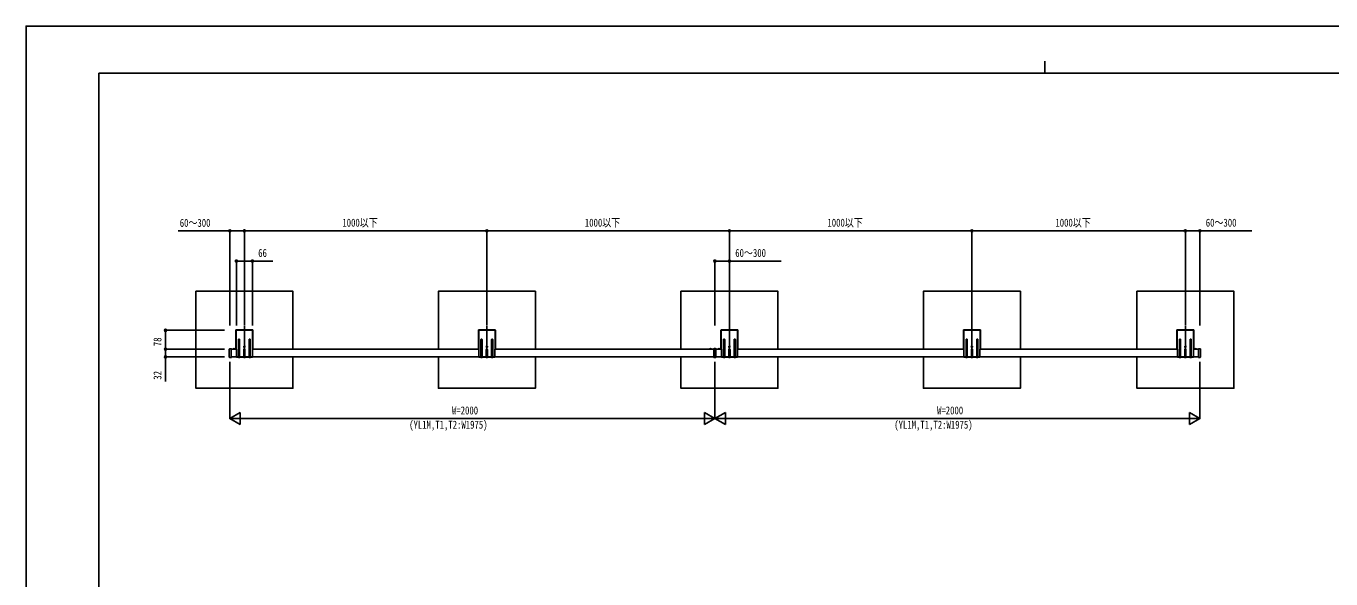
# Model space of a CAD drawing. Units: millimetres, scale not verified. Extents: x -4205 to 4205, y -2970 to 2970.
# Drawn here: x -4205 to 1175, y 688 to 2970 of the extents above; entities that cross this region are included whole.
import ezdxf
from ezdxf.enums import TextEntityAlignment as Align

# ---------------------------------------------------------------- set-up
doc = ezdxf.new("R2010")
doc.units = ezdxf.units.MM
doc.header["$LTSCALE"] = 12
for name, color, linetype in [('0-3_YKK_12', 2, 'Continuous'), ('0-4_YKK_A1', 4, 'Continuous'), ('0-5_YKK_D', 6, 'Continuous'), ('0-6_YKK_ZWAK', 7, 'Continuous')]:
    doc.layers.add(name, color=color, linetype=linetype)
doc.styles.add('ＭＳ ゴシック', font='')
doc.styles.get('ＭＳ ゴシック').set_extended_font_data('MS Gothic')

msp = doc.modelspace()

# ---------------------------------------------------------------- linework, layer by layer
at = {"layer": '0-3_YKK_12'}
for p, q in [((-3304.98, 1636), (-3304.98, 1731)), ((-2305.08, 1636), (-2305.08, 1731)), ((-1305.08, 1636), (-1305.08, 1731)), ((-305.08, 1636), (-305.08, 1731)), ((574.82, 1636), (574.82, 1731)), ((-1365.08, 1641.2), (-1365.08, 1598.8))]:
    msp.add_line(p, q, dxfattribs=at)
at = {"layer": '0-4_YKK_A1'}
for p, q in [((-3339.98, 1714.5), (-3339.98, 1638)), ((-3271.48, 1716), (-3338.48, 1716)), ((-3338.48, 1713.5), (-3338.48, 1636.5)), ((-3272.48, 1714.5), (-3337.48, 1714.5)), ((-3329.48, 1602.5), (-3329.48, 1675.5)), ((-3324.48, 1675.5), (-3324.48, 1602.5)), ((-3285.48, 1675.5), (-3285.48, 1602.5)), ((-3280.48, 1602.5), (-3280.48, 1675.5)), ((-3271.48, 1636.5), (-3271.48, 1713.5)), ((-3269.98, 1638), (-3269.98, 1714.5)), ((-2340.08, 1714.5), (-2340.08, 1638)), ((-2271.58, 1716), (-2338.58, 1716)), ((-2338.58, 1713.5), (-2338.58, 1636.5)), ((-2272.58, 1714.5), (-2337.58, 1714.5)), ((-2329.58, 1602.5), (-2329.58, 1675.5)), ((-2324.58, 1675.5), (-2324.58, 1602.5)), ((-2285.58, 1675.5), (-2285.58, 1602.5)), ((-2280.58, 1602.5), (-2280.58, 1675.5)), ((-2271.58, 1636.5), (-2271.58, 1713.5)), ((-2270.08, 1638), (-2270.08, 1714.5)), ((-1340.08, 1714.5), (-1340.08, 1638)), ((-1271.58, 1716), (-1338.58, 1716)), ((-1338.58, 1713.5), (-1338.58, 1636.5)), ((-1272.58, 1714.5), (-1337.58, 1714.5)), ((-1329.58, 1602.5), (-1329.58, 1675.5)), ((-1324.58, 1675.5), (-1324.58, 1602.5)), ((-1285.58, 1675.5), (-1285.58, 1602.5)), ((-1280.58, 1602.5), (-1280.58, 1675.5)), ((-1271.58, 1636.5), (-1271.58, 1713.5)), ((-1270.08, 1638), (-1270.08, 1714.5)), ((-340.08, 1714.5), (-340.08, 1638)), ((-271.58, 1716), (-338.58, 1716)), ((-338.58, 1713.5), (-338.58, 1636.5)), ((-272.58, 1714.5), (-337.58, 1714.5)), ((-329.58, 1602.5), (-329.58, 1675.5)), ((-324.58, 1675.5), (-324.58, 1602.5)), ((-285.58, 1675.5), (-285.58, 1602.5)), ((-280.58, 1602.5), (-280.58, 1675.5)), ((-271.58, 1636.5), (-271.58, 1713.5)), ((-270.08, 1638), (-270.08, 1714.5)), ((539.82, 1714.5), (539.82, 1638)), ((608.32, 1716), (541.32, 1716)), ((541.32, 1713.5), (541.32, 1636.5)), ((607.32, 1714.5), (542.32, 1714.5)), ((550.32, 1602.5), (550.32, 1675.5)), ((555.32, 1675.5), (555.32, 1602.5)), ((594.32, 1675.5), (594.32, 1602.5)), ((599.32, 1602.5), (599.32, 1675.5)), ((608.32, 1636.5), (608.32, 1713.5)), ((609.82, 1638), (609.82, 1714.5)), ((-3367.08, 1636.82), (-3367.08, 1603.18)), ((-3359.4, 1638.23), (-3366.14, 1637.82)), ((-3359.08, 1637.25), (-3359.08, 1637.93)), ((-3359.08, 1602.75), (-3359.08, 1637.25)), ((-3359.08, 1636), (-3337.98, 1636)), ((-3352.28, 1636.51), (-3342.88, 1636.51)), ((-3352.28, 1636), (-3352.28, 1636.51)), ((-3352.28, 1636), (-3342.88, 1636)), ((-3349.58, 1636), (-3345.58, 1636)), ((-3342.88, 1636), (-3342.88, 1636.51)), ((-3342.08, 1636), (-3337.98, 1636)), ((-3337.98, 1636), (-3339.98, 1638)), ((-3337.98, 1636), (-3337.98, 1632.46)), ((-3337.98, 1631.54), (-3337.98, 1613.46)), ((-3307.48, 1602.5), (-3307.48, 1634.7)), ((-3302.48, 1634.7), (-3302.48, 1602.5)), ((-3269.98, 1638), (-3271.98, 1636)), ((-3271.98, 1636), (-2338.08, 1636)), ((-3271.98, 1632.46), (-3271.98, 1636)), ((-3271.98, 1613.46), (-3271.98, 1631.54)), ((-2338.08, 1636), (-2340.08, 1638)), ((-2338.08, 1636), (-2338.08, 1632.46)), ((-2338.08, 1631.54), (-2338.08, 1613.46)), ((-2307.58, 1602.5), (-2307.58, 1634.7)), ((-2302.58, 1634.7), (-2302.58, 1602.5)), ((-2270.08, 1638), (-2272.08, 1636)), ((-2272.08, 1636), (-1369.58, 1636)), ((-2272.08, 1632.46), (-2272.08, 1636)), ((-2272.08, 1613.46), (-2272.08, 1631.54)), ((-1387.78, 1636.51), (-1378.38, 1636.51)), ((-1387.78, 1636), (-1387.78, 1636.51)), ((-1387.78, 1636), (-1378.38, 1636)), ((-1385.08, 1636), (-1381.08, 1636)), ((-1378.38, 1636), (-1378.38, 1636.51)), ((-1369.58, 1637.79), (-1369.58, 1636.99)), ((-1365.08, 1638.25), (-1369.39, 1637.99)), ((-1365.08, 1637.25), (-1365.08, 1602.75)), ((-1338.08, 1636), (-1360.58, 1636)), ((-1342.38, 1636.51), (-1351.78, 1636.51)), ((-1351.78, 1636), (-1351.78, 1636.51)), ((-1342.38, 1636), (-1351.78, 1636)), ((-1349.18, 1638.15), (-1348.23, 1636.21)), ((-1345.08, 1636), (-1349.08, 1636)), ((-1344.98, 1638.15), (-1345.93, 1636.21)), ((-1342.38, 1636), (-1342.38, 1636.51)), ((-1338.08, 1636), (-1340.08, 1638)), ((-1338.08, 1636), (-1338.08, 1632.46)), ((-1338.08, 1631.54), (-1338.08, 1613.46)), ((-1307.58, 1602.5), (-1307.58, 1634.7)), ((-1302.58, 1634.7), (-1302.58, 1602.5)), ((-1270.08, 1638), (-1272.08, 1636)), ((-338.08, 1636), (-1272.08, 1636)), ((-1272.08, 1632.46), (-1272.08, 1636)), ((-1272.08, 1613.46), (-1272.08, 1631.54)), ((-338.08, 1636), (-340.08, 1638)), ((-338.08, 1636), (-338.08, 1632.46)), ((-338.08, 1631.54), (-338.08, 1613.46)), ((-307.58, 1602.5), (-307.58, 1634.7)), ((-302.58, 1634.7), (-302.58, 1602.5)), ((-270.08, 1638), (-272.08, 1636)), ((541.82, 1636), (-272.08, 1636)), ((-272.08, 1632.46), (-272.08, 1636)), ((-272.08, 1613.46), (-272.08, 1631.54)), ((541.82, 1636), (539.82, 1638)), ((541.82, 1636), (541.82, 1632.46)), ((541.82, 1631.54), (541.82, 1613.46)), ((572.32, 1602.5), (572.32, 1634.7)), ((577.32, 1634.7), (577.32, 1602.5)), ((609.82, 1638), (607.82, 1636)), ((628.92, 1636), (607.82, 1636)), ((607.82, 1632.46), (607.82, 1636)), ((607.82, 1613.46), (607.82, 1631.54)), ((622.12, 1636.51), (612.72, 1636.51)), ((612.72, 1636), (612.72, 1636.51)), ((622.12, 1636), (612.72, 1636)), ((619.42, 1636), (615.42, 1636)), ((622.12, 1636), (622.12, 1636.51)), ((628.92, 1637.25), (628.92, 1637.93)), ((628.92, 1602.75), (628.92, 1637.25)), ((629.24, 1638.23), (635.98, 1637.82)), ((636.92, 1636.82), (636.92, 1603.18)), ((-3359.4, 1601.77), (-3366.14, 1602.18)), ((-3359.08, 1604), (-3337.98, 1604)), ((-3359.08, 1602.07), (-3359.08, 1602.75)), ((-3337.98, 1612.54), (-3337.98, 1602.5)), ((-3328.48, 1604), (-3337.98, 1604)), ((-3337.98, 1602.5), (-3329.48, 1602.5)), ((-3325.48, 1601.5), (-3328.48, 1601.5)), ((-3326.48, 1603), (-3327.48, 1603)), ((-3306.48, 1604), (-3325.48, 1604)), ((-3324.48, 1602.5), (-3307.48, 1602.5)), ((-3303.48, 1601.5), (-3306.48, 1601.5)), ((-3304.48, 1603), (-3305.48, 1603)), ((-3284.48, 1604), (-3303.48, 1604)), ((-3302.48, 1602.5), (-3285.48, 1602.5)), ((-3284.48, 1601.5), (-3281.48, 1601.5)), ((-3282.48, 1603), (-3283.48, 1603)), ((-3271.98, 1604), (-3281.48, 1604)), ((-3280.48, 1602.5), (-3271.98, 1602.5)), ((-3271.98, 1602.5), (-3271.98, 1612.54)), ((-3271.98, 1604), (-2338.08, 1604)), ((-2338.08, 1612.54), (-2338.08, 1602.5)), ((-2328.58, 1604), (-2338.08, 1604)), ((-2338.08, 1602.5), (-2329.58, 1602.5)), ((-2325.58, 1601.5), (-2328.58, 1601.5)), ((-2326.58, 1603), (-2327.58, 1603)), ((-2306.58, 1604), (-2325.58, 1604)), ((-2324.58, 1602.5), (-2307.58, 1602.5)), ((-2303.58, 1601.5), (-2306.58, 1601.5)), ((-2304.58, 1603), (-2305.58, 1603)), ((-2284.58, 1604), (-2303.58, 1604)), ((-2302.58, 1602.5), (-2285.58, 1602.5)), ((-2284.58, 1601.5), (-2281.58, 1601.5)), ((-2282.58, 1603), (-2283.58, 1603)), ((-2272.08, 1604), (-2281.58, 1604)), ((-2280.58, 1602.5), (-2272.08, 1602.5)), ((-2272.08, 1602.5), (-2272.08, 1612.54)), ((-2272.08, 1604), (-1369.58, 1604)), ((-1369.39, 1602.01), (-1365.08, 1601.75)), ((-1365.08, 1601.75), (-1365.08, 1602.75)), ((-1360.77, 1602.01), (-1365.08, 1601.75)), ((-1338.08, 1604), (-1360.58, 1604)), ((-1360.58, 1603.01), (-1360.58, 1602.21)), ((-1338.08, 1612.54), (-1338.08, 1602.5)), ((-1328.58, 1604), (-1338.08, 1604)), ((-1338.08, 1602.5), (-1329.58, 1602.5)), ((-1325.58, 1601.5), (-1328.58, 1601.5)), ((-1326.58, 1603), (-1327.58, 1603)), ((-1306.58, 1604), (-1325.58, 1604)), ((-1324.58, 1602.5), (-1307.58, 1602.5)), ((-1303.58, 1601.5), (-1306.58, 1601.5)), ((-1304.58, 1603), (-1305.58, 1603)), ((-1284.58, 1604), (-1303.58, 1604)), ((-1302.58, 1602.5), (-1285.58, 1602.5)), ((-1284.58, 1601.5), (-1281.58, 1601.5)), ((-1282.58, 1603), (-1283.58, 1603)), ((-1272.08, 1604), (-1281.58, 1604)), ((-1280.58, 1602.5), (-1272.08, 1602.5)), ((-1272.08, 1602.5), (-1272.08, 1612.54)), ((-338.08, 1604), (-1272.08, 1604)), ((-338.08, 1612.54), (-338.08, 1602.5)), ((-328.58, 1604), (-338.08, 1604)), ((-338.08, 1602.5), (-329.58, 1602.5)), ((-325.58, 1601.5), (-328.58, 1601.5)), ((-326.58, 1603), (-327.58, 1603)), ((-306.58, 1604), (-325.58, 1604)), ((-324.58, 1602.5), (-307.58, 1602.5)), ((-303.58, 1601.5), (-306.58, 1601.5)), ((-304.58, 1603), (-305.58, 1603)), ((-284.58, 1604), (-303.58, 1604)), ((-302.58, 1602.5), (-285.58, 1602.5)), ((-284.58, 1601.5), (-281.58, 1601.5)), ((-282.58, 1603), (-283.58, 1603)), ((-272.08, 1604), (-281.58, 1604)), ((-280.58, 1602.5), (-272.08, 1602.5)), ((-272.08, 1602.5), (-272.08, 1612.54)), ((541.82, 1604), (-272.08, 1604)), ((541.82, 1612.54), (541.82, 1602.5)), ((551.32, 1604), (541.82, 1604)), ((541.82, 1602.5), (550.32, 1602.5)), ((554.32, 1601.5), (551.32, 1601.5)), ((553.32, 1603), (552.32, 1603)), ((573.32, 1604), (554.32, 1604)), ((555.32, 1602.5), (572.32, 1602.5)), ((576.32, 1601.5), (573.32, 1601.5)), ((575.32, 1603), (574.32, 1603)), ((595.32, 1604), (576.32, 1604)), ((577.32, 1602.5), (594.32, 1602.5)), ((595.32, 1601.5), (598.32, 1601.5)), ((597.32, 1603), (596.32, 1603)), ((607.82, 1604), (598.32, 1604)), ((599.32, 1602.5), (607.82, 1602.5)), ((607.82, 1602.5), (607.82, 1612.54)), ((628.92, 1604), (607.82, 1604)), ((628.92, 1602.07), (628.92, 1602.75)), ((629.24, 1601.77), (635.98, 1602.18))]:
    msp.add_line(p, q, dxfattribs=at)
for points in [[(-3104.98, 1636), (-3104.98, 1875), (-3504.98, 1875), (-3504.98, 1475), (-3104.98, 1475), (-3104.98, 1604)], [(-2105.08, 1636), (-2105.08, 1875), (-2505.08, 1875), (-2505.08, 1636)], [(-1105.08, 1636), (-1105.08, 1875), (-1505.08, 1875), (-1505.08, 1636)], [(-105.08, 1636), (-105.08, 1875), (-505.08, 1875), (-505.08, 1636)], [(374.82, 1604), (374.82, 1475), (774.82, 1475), (774.82, 1875), (374.82, 1875), (374.82, 1636)], [(-3349.68, 1638.15), (-3348.73, 1636.21), (-3347.58, 1635.59)], [(-3345.48, 1638.15), (-3346.43, 1636.21), (-3347.58, 1635.59)], [(-1385.18, 1638.15), (-1384.23, 1636.21), (-1383.08, 1635.59)], [(-1380.98, 1638.15), (-1381.93, 1636.21), (-1383.08, 1635.59)], [(-1369.58, 1636.99), (-1369.58, 1603.01), (-1369.58, 1602.21)], [(-1365.08, 1637.25), (-1365.08, 1638.25), (-1360.77, 1637.99)], [(-1360.58, 1637.79), (-1360.58, 1636.99), (-1360.58, 1603.01)], [(615.32, 1638.15), (616.27, 1636.21), (617.42, 1635.59)], [(619.52, 1638.15), (618.57, 1636.21), (617.42, 1635.59)], [(-2505.08, 1604), (-2505.08, 1475), (-2105.08, 1475), (-2105.08, 1604)], [(-1505.08, 1604), (-1505.08, 1475), (-1105.08, 1475), (-1105.08, 1604)], [(-505.08, 1604), (-505.08, 1475), (-105.08, 1475), (-105.08, 1604)]]:
    msp.add_lwpolyline(points, dxfattribs=at)
for centre in [(-3304.98, 1646), (-2305.08, 1646), (-1305.08, 1646), (-305.08, 1646), (574.82, 1646)]:
    msp.add_circle(centre, 2.75, dxfattribs=at)
for centre, radius, start, end in [((-3338.48, 1714.5), 1.5, 90, 180), ((-3337.48, 1713.5), 1, 90, 180), ((-3326.98, 1675.5), 2.5, 0, 180), ((-3282.98, 1675.5), 2.5, 0, 180), ((-3272.48, 1713.5), 1, 0, 90), ((-3271.48, 1714.5), 1.5, 0, 90), ((-2338.58, 1714.5), 1.5, 90, 180), ((-2337.58, 1713.5), 1, 90, 180), ((-2327.08, 1675.5), 2.5, 0, 180), ((-2283.08, 1675.5), 2.5, 0, 180), ((-2272.58, 1713.5), 1, 0, 90), ((-2271.58, 1714.5), 1.5, 0, 90), ((-1338.58, 1714.5), 1.5, 90, 180), ((-1337.58, 1713.5), 1, 90, 180), ((-1327.08, 1675.5), 2.5, 0, 180), ((-1283.08, 1675.5), 2.5, 0, 180), ((-1272.58, 1713.5), 1, 0, 90), ((-1271.58, 1714.5), 1.5, 0, 90), ((-338.58, 1714.5), 1.5, 90, 180), ((-337.58, 1713.5), 1, 90, 180), ((-327.08, 1675.5), 2.5, 0, 180), ((-283.08, 1675.5), 2.5, 0, 180), ((-272.58, 1713.5), 1, 0, 90), ((-271.58, 1714.5), 1.5, 0, 90), ((541.32, 1714.5), 1.5, 90, 180), ((542.32, 1713.5), 1, 90, 180), ((552.82, 1675.5), 2.5, 0, 180), ((596.82, 1675.5), 2.5, 0, 180), ((607.32, 1713.5), 1, 0, 90), ((608.32, 1714.5), 1.5, 0, 90), ((-3366.08, 1636.82), 1, 93.5, 180), ((-3359.38, 1637.93), 0.3, 0, 93.5), ((-3347.58, 1631.95), 6.55, 44.12696, 135.87304), ((-3338.18, 1632), 0.5, 293.57818, 66.42182), ((-3304.98, 1634.7), 2.5, 0, 180), ((-3271.78, 1632), 0.5, 113.57818, 246.42182), ((-2338.28, 1632), 0.5, 293.57818, 66.42182), ((-2305.08, 1634.7), 2.5, 0, 180), ((-2271.88, 1632), 0.5, 113.57818, 246.42182), ((-1383.08, 1631.95), 6.55, 44.12696, 135.87304), ((-1369.38, 1637.79), 0.2, 93.5, 180), ((-1360.78, 1637.79), 0.2, 0, 86.5), ((-1347.08, 1631.95), 6.55, 44.12696, 135.87304), ((-1338.28, 1632), 0.5, 293.57818, 66.42182), ((-1305.08, 1634.7), 2.5, 0, 180), ((-1271.88, 1632), 0.5, 113.57818, 246.42182), ((-338.28, 1632), 0.5, 293.57818, 66.42182), ((-305.08, 1634.7), 2.5, 0, 180), ((-271.88, 1632), 0.5, 113.57818, 246.42182), ((541.62, 1632), 0.5, 293.57818, 66.42182), ((574.82, 1634.7), 2.5, 0, 180), ((608.02, 1632), 0.5, 113.57818, 246.42182), ((617.42, 1631.95), 6.55, 44.12696, 135.87304), ((629.22, 1637.93), 0.3, 86.5, 180), ((635.92, 1636.82), 1, 0, 86.5), ((-3366.08, 1603.18), 1, 180, 266.5), ((-3359.38, 1602.07), 0.3, 266.5, 0), ((-3338.18, 1613), 0.5, 293.57818, 66.42182), ((-3328.48, 1602.5), 1, 180, 270), ((-3327.48, 1604), 1, 180, 270), ((-3326.48, 1604), 1, 270, 0), ((-3325.48, 1602.5), 1, 270, 0), ((-3306.48, 1602.5), 1, 180, 270), ((-3305.48, 1604), 1, 180, 270), ((-3304.48, 1604), 1, 270, 0), ((-3303.48, 1602.5), 1, 270, 0), ((-3284.48, 1602.5), 1, 180, 270), ((-3283.48, 1604), 1, 180, 270), ((-3282.48, 1604), 1, 270, 0), ((-3281.48, 1602.5), 1, 270, 0), ((-3271.78, 1613), 0.5, 113.57818, 246.42182), ((-2338.28, 1613), 0.5, 293.57818, 66.42182), ((-2328.58, 1602.5), 1, 180, 270), ((-2327.58, 1604), 1, 180, 270), ((-2326.58, 1604), 1, 270, 0), ((-2325.58, 1602.5), 1, 270, 0), ((-2306.58, 1602.5), 1, 180, 270), ((-2305.58, 1604), 1, 180, 270), ((-2304.58, 1604), 1, 270, 0), ((-2303.58, 1602.5), 1, 270, 0), ((-2284.58, 1602.5), 1, 180, 270), ((-2283.58, 1604), 1, 180, 270), ((-2282.58, 1604), 1, 270, 0), ((-2281.58, 1602.5), 1, 270, 0), ((-2271.88, 1613), 0.5, 113.57818, 246.42182), ((-1369.38, 1602.21), 0.2, 180, 266.5), ((-1360.78, 1602.21), 0.2, 273.5, 0), ((-1338.28, 1613), 0.5, 293.57818, 66.42182), ((-1328.58, 1602.5), 1, 180, 270), ((-1327.58, 1604), 1, 180, 270), ((-1326.58, 1604), 1, 270, 0), ((-1325.58, 1602.5), 1, 270, 0), ((-1306.58, 1602.5), 1, 180, 270), ((-1305.58, 1604), 1, 180, 270), ((-1304.58, 1604), 1, 270, 0), ((-1303.58, 1602.5), 1, 270, 0), ((-1284.58, 1602.5), 1, 180, 270), ((-1283.58, 1604), 1, 180, 270), ((-1282.58, 1604), 1, 270, 0), ((-1281.58, 1602.5), 1, 270, 0), ((-1271.88, 1613), 0.5, 113.57818, 246.42182), ((-338.28, 1613), 0.5, 293.57818, 66.42182), ((-328.58, 1602.5), 1, 180, 270), ((-327.58, 1604), 1, 180, 270), ((-326.58, 1604), 1, 270, 0), ((-325.58, 1602.5), 1, 270, 0), ((-306.58, 1602.5), 1, 180, 270), ((-305.58, 1604), 1, 180, 270), ((-304.58, 1604), 1, 270, 0), ((-303.58, 1602.5), 1, 270, 0), ((-284.58, 1602.5), 1, 180, 270), ((-283.58, 1604), 1, 180, 270), ((-282.58, 1604), 1, 270, 0), ((-281.58, 1602.5), 1, 270, 0), ((-271.88, 1613), 0.5, 113.57818, 246.42182), ((541.62, 1613), 0.5, 293.57818, 66.42182), ((551.32, 1602.5), 1, 180, 270), ((552.32, 1604), 1, 180, 270), ((553.32, 1604), 1, 270, 0), ((554.32, 1602.5), 1, 270, 0), ((573.32, 1602.5), 1, 180, 270), ((574.32, 1604), 1, 180, 270), ((575.32, 1604), 1, 270, 0), ((576.32, 1602.5), 1, 270, 0), ((595.32, 1602.5), 1, 180, 270), ((596.32, 1604), 1, 180, 270), ((597.32, 1604), 1, 270, 0), ((598.32, 1602.5), 1, 270, 0), ((608.02, 1613), 0.5, 113.57818, 246.42182), ((629.22, 1602.07), 0.3, 180, 273.5), ((635.92, 1603.18), 1, 273.5, 0)]:
    msp.add_arc(centre, radius, start, end, dxfattribs=at)
at = {"layer": '0-5_YKK_D'}
for p, q in [((-3365.08, 1734), (-3365.08, 2125.29)), ((-3304.98, 1734), (-3304.98, 2126)), ((-3304.98, 1734), (-3304.98, 2125.29)), ((-2305.08, 2125), (-3304.98, 2125)), ((-2305.08, 1734), (-2305.08, 2126)), ((-2305.08, 1734), (-2305.08, 2126)), ((-1305.08, 2125), (-2305.08, 2125)), ((-1305.08, 1734), (-1305.08, 2126)), ((-1305.08, 1732), (-1305.08, 2126)), ((-1305.08, 2125), (-305.08, 2125)), ((-305.08, 1732), (-305.08, 2126)), ((-305.08, 1732), (-305.08, 2126)), ((-305.08, 2125), (574.82, 2125)), ((574.82, 1734), (574.82, 2126)), ((574.82, 1734), (574.82, 2126)), ((634.92, 1734), (634.92, 2126)), ((-3337.98, 1734), (-3337.98, 2001)), ((-3271.98, 1734), (-3271.98, 2001)), ((-1365.08, 1734), (-1365.08, 2001)), ((-1305.08, 1734), (-1305.08, 2001)), ((-3387.08, 1714), (-3630.98, 1714)), ((-3629.98, 1714), (-3629.98, 1636)), ((-3387.08, 1636), (-3630.98, 1636)), ((-3387.08, 1636), (-3630.98, 1636)), ((-3387.08, 1604), (-3630.98, 1604)), ((-3365.08, 1584), (-3365.08, 1349)), ((-1365.08, 1584), (-1365.08, 1349)), ((-1365.08, 1584), (-1365.08, 1349)), ((634.92, 1584), (634.92, 1349)), ((-3365.08, 1350), (-3321.78, 1375)), ((-3365.08, 1350), (-3321.78, 1325)), ((-3365.08, 1350), (-3278.48, 1350)), ((-3321.78, 1325), (-3321.78, 1375)), ((-3315.08, 1350), (-1415.08, 1350)), ((-1365.08, 1350), (-1451.68, 1350)), ((-1365.08, 1350), (-1408.38, 1375)), ((-1408.38, 1375), (-1408.38, 1325)), ((-1365.08, 1350), (-1408.38, 1325)), ((-1365.08, 1350), (-1321.78, 1375)), ((-1365.08, 1350), (-1321.78, 1325)), ((-1365.08, 1350), (-1278.48, 1350)), ((-1321.78, 1325), (-1321.78, 1375)), ((584.92, 1350), (-1315.08, 1350)), ((634.92, 1350), (548.32, 1350)), ((634.92, 1350), (591.62, 1375)), ((591.62, 1375), (591.62, 1325)), ((634.92, 1350), (591.62, 1325))]:
    msp.add_line(p, q, dxfattribs=at)
for points in [[(-3304.98, 2124.29), (-3365.08, 2124.29), (-3578.48, 2124.29)], [(574.82, 2125), (634.92, 2125), (848.32, 2125)], [(-3337.98, 2000), (-3271.98, 2000), (-3188.18, 2000)], [(-1365.08, 2000), (-1305.08, 2000), (-1091.68, 2000)], [(-3629.98, 1636), (-3629.98, 1604), (-3629.98, 1503.2)]]:
    msp.add_lwpolyline(points, dxfattribs=at)
for centre in [(-3365.08, 2124.29), (-3304.98, 2125), (-3304.98, 2124.29), (-2305.08, 2125), (-2305.08, 2125), (-1305.08, 2125), (-1305.08, 2125), (-305.08, 2125), (-305.08, 2125), (574.82, 2125), (574.82, 2125), (634.92, 2125), (-3337.98, 2000), (-3271.98, 2000), (-1365.08, 2000), (-1305.08, 2000), (-3629.98, 1714), (-3629.98, 1636), (-3629.98, 1636), (-3629.98, 1604)]:
    msp.add_circle(centre, 4.25, dxfattribs=at)
at = {"layer": '0-6_YKK_ZWAK'}
for p, q in [((-4.98, 2825), (-4.98, 2775)), ((3895.02, 2775), (-3904.98, 2775)), ((-3904.98, -2525), (-3904.98, 2775))]:
    msp.add_line(p, q, dxfattribs=at)
msp.add_lwpolyline([(-4205, -2970), (4205, -2970), (4205, 2970), (-4205, 2970)], close=True, dxfattribs=at)

# ---------------------------------------------------------------- texts
at = {"layer": '0-5_YKK_D', "style": 'ＭＳ ゴシック', "width": 0.8}
for s, p in [('60～300', (-3571.48, 2131.29)), ('1000以下', (-2901.03, 2132)), ('1000以下', (-1901.08, 2132)), ('1000以下', (-901.08, 2132)), ('1000以下', (38.87, 2132)), ('60～300', (658.92, 2132)), ('66', (-3247.98, 2007)), ('60～300', (-1281.08, 2007)), ('W=2000', (-2449.08, 1357)), ('W=2000', (-449.08, 1357)), ('(YL1M,T1,T2:W1975)', (-2625.48, 1298)), ('(YL1M,T1,T2:W1975)', (-625.48, 1298))]:
    msp.add_text(s, height=32.99, dxfattribs=at).set_placement(p, align=Align.BOTTOM_LEFT)
for s, p in [('78', (-3636.98, 1648.6)), ('32', (-3636.98, 1510.2))]:
    msp.add_text(s, height=32.99, rotation=90, dxfattribs=at).set_placement(p, align=Align.BOTTOM_LEFT)

doc.saveas('drawing.dxf')
